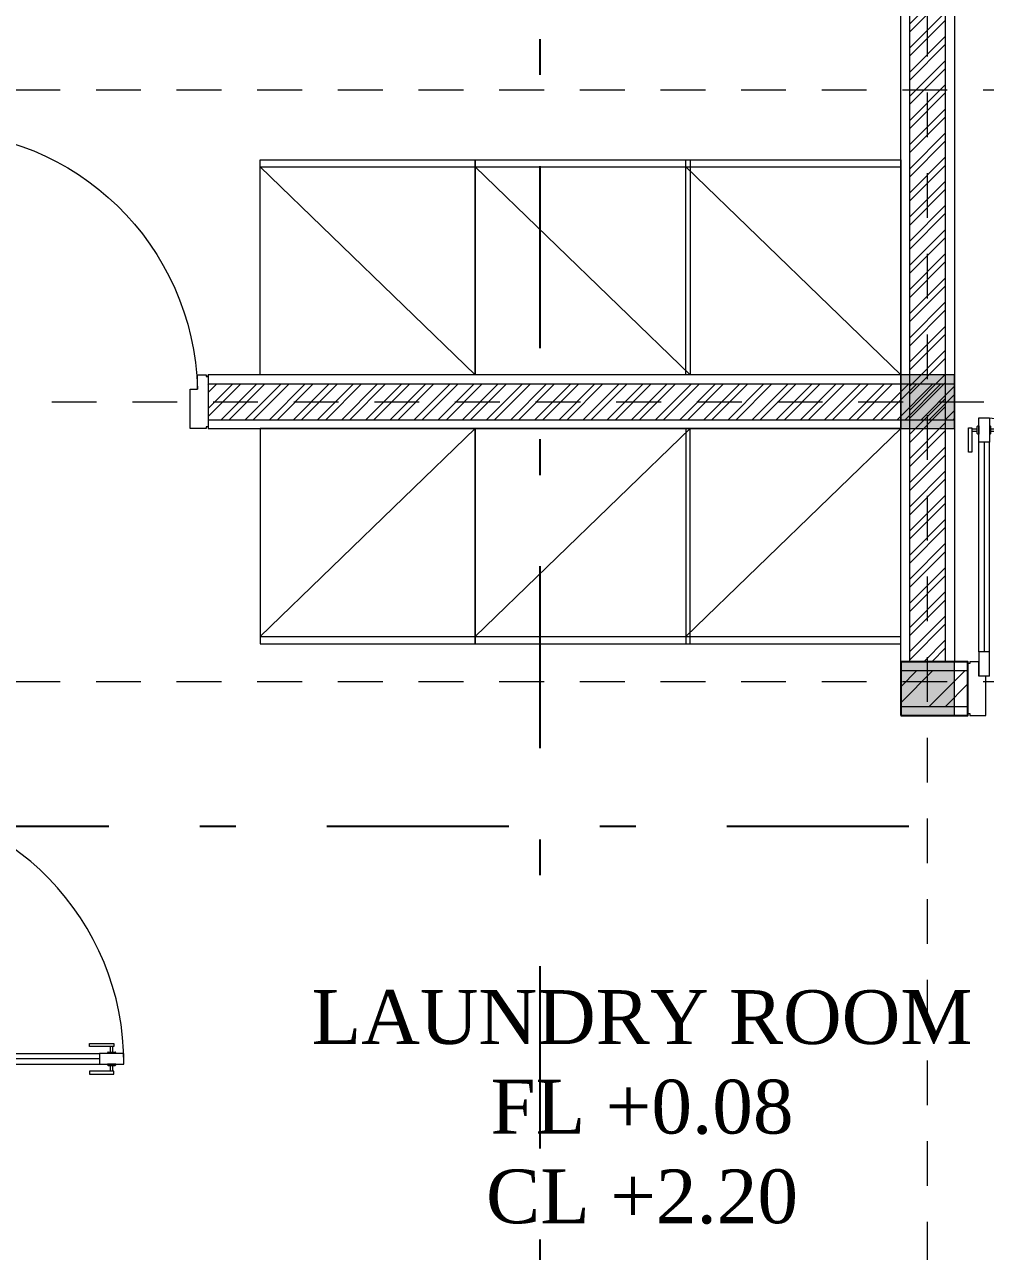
# Model space of a CAD drawing. Header units: millimetres. Extents: x -9564 to 494436, y -140371 to 4257.
# Drawn here: x -13.854 to -11.173, y 120.503 to 123.925 of the extents above; entities that cross this region are included whole.
import ezdxf
from ezdxf.enums import TextEntityAlignment as Align

# ---------------------------------------------------------------- set-up
doc = ezdxf.new("R2010")
doc.units = ezdxf.units.MM
doc.header["$MEASUREMENT"] = 0
for name, pattern in [('DASHDOTX2', [50.8, 25.4, -12.7, 0, -12.7]), ('DASHED2', [0.375, 0.25, -0.125]), ('HIDDEN2', [0.1875, 0.125, -0.0625]), ('SLD-Solid', [0])]:
    doc.linetypes.add(name, pattern=pattern)
for name, color, linetype in [('1', 5, 'Continuous'), ('TEXT', 4, 'Continuous'), ('WALL', 90, 'Continuous')]:
    doc.layers.add(name, color=color, linetype=linetype)
for name, color, linetype, lineweight in [('28-Arsiran', 252, 'Continuous', 5), ('8', 8, 'Continuous', 5), ('AS', 8, 'HIDDEN2', 5), ('DINDING', 1, 'Continuous', 20), ('DOOR OPENING', 4, 'SLD-Solid', 5), ('HATCH', 8, 'Continuous', 13), ('KOL', 5, 'Continuous', 18), ('LEGEND', 1, 'DASHED2', 50), ('XR-KOP A3_MOZART$0$A-TXTKOP', 3, 'Continuous', 5)]:
    doc.layers.add(name, color=color, linetype=linetype, lineweight=lineweight)
doc.styles.add('HAND', font='ROMAND.SHX', dxfattribs={"width": 0.8, "height": 250})
doc.styles.add('style1', font='times.ttf', dxfattribs={"height": 0.15})
doc.styles.add('XR-KOP A3_MOZART$0$ROMAND', font='romand.shx', dxfattribs={"height": 2, "bigfont": 'bigfont.shx'})

# ---------------------------------------------------------------- blocks, each defined once
blk = doc.blocks.new('KOLOM PRAKTIS')
at = {"layer": 'HATCH'}
h = blk.add_hatch(color=256, dxfattribs=at)
h.dxf.hatch_style = 1
h.paths.add_polyline_path([(-75, 75), (-75, -75), (75, -75), (75, 75)])
at = {"layer": 'KOL'}
blk.add_lwpolyline([(-75, -75), (75, -75), (75, 75), (-75, 75)], close=True, dxfattribs=at)
blk = doc.blocks.new('KUSEN PINTU')
at = {"layer": 'DOOR OPENING', "linetype": 'Continuous', "transparency": 33554687}
for p, q in [((-30, 110), (-30, 150)), ((-30, 150), (-5, 150)), ((-5, 150), (-5, 145)), ((-5, 145), (0, 145)), ((0, 145), (0, 5)), ((-50, 110), (-30, 110)), ((-50, 0), (-50, 110)), ((-5, 0), (-50, 0)), ((0, 5), (-5, 5)), ((-5, 5), (-5, 0))]:
    blk.add_line(p, q, dxfattribs=at)
at = {"layer": 'DOOR OPENING', "linetype": 'Continuous', "ltscale": 10, "transparency": 33554687}
for p, q in [((0, 145), (0, 150)), ((0, 5), (0, 0))]:
    blk.add_line(p, q, dxfattribs=at)
blk = doc.blocks.new('A$C3020dce1')
at = {"layer": 'DOOR OPENING', "linetype": 'Continuous', "transparency": 33554687}
for p, q in [((734.5, 79.4), (734.5, 87.8)), ((734.5, 87.8), (802.3, 87.8)), ((802.3, 79.4), (734.5, 79.4)), ((802.3, 87.8), (802.3, 79.4)), ((110, 59.6), (110, 30)), ((110, 59.6), (177.8, 59.6)), ((177.8, 59.6), (177.8, 30)), ((830, 59.6), (762.2, 59.6)), ((762.2, 59.6), (762.2, 30)), ((784.8, 59.6), (784.8, 61.9)), ((807.4, 59.6), (784.8, 59.6)), ((786.5, 63.5), (805.7, 63.5)), ((807.4, 61.9), (807.4, 59.6)), ((830, 30), (830, 59.6)), ((177.8, 30), (110, 30)), ((802.3, 10.3), (734.5, 10.3)), ((734.5, 10.3), (734.5, 1.8)), ((734.5, 1.8), (802.3, 1.8)), ((762.2, 30), (830, 30)), ((807.4, 30), (784.8, 30)), ((784.8, 30), (784.8, 27.8)), ((786.5, 26.1), (805.7, 26.1)), ((802.3, 1.8), (802.3, 10.3)), ((807.4, 27.8), (807.4, 30))]:
    blk.add_line(p, q, dxfattribs=at)
at = {"layer": 'DOOR OPENING', "linetype": 'Continuous', "ltscale": 10, "transparency": 33554687}
for p, q in [((793.1, 63.5), (793.1, 79.4)), ((799.1, 63.5), (799.1, 79.4)), ((177.8, 59.6), (762.2, 59.6)), ((762.2, 44.8), (177.8, 44.8)), ((177.8, 30), (762.2, 30)), ((793.1, 10.3), (793.1, 26.1)), ((799.1, 10.3), (799.1, 26.1))]:
    blk.add_line(p, q, dxfattribs=at)
at = {"layer": 'DOOR OPENING', "transparency": 33554687}
blk.add_line((110, 30), (150, 30), dxfattribs=at)
at = {"layer": 'DOOR OPENING', "color": 8, "ltscale": 2, "transparency": 33554687}
blk.add_arc((92.7, 32.9), 737.3, 359.775, 88.6553, dxfattribs=at)
at = {"layer": 'DOOR OPENING', "linetype": 'Continuous', "transparency": 33554687}
for centre, start, end in [((786.5, 61.9), 90, 180), ((805.7, 61.9), 360, 90), ((786.5, 27.8), 180, 270), ((805.7, 27.8), 270, 0)]:
    blk.add_arc(centre, 1.69, start, end, dxfattribs=at)
at = {"layer": 'DOOR OPENING', "linetype": 'Continuous', "transparency": 33554687, "xscale": -1, "rotation": 270}
blk.add_blockref('KUSEN PINTU', (0, 800), dxfattribs=at)
at = {"layer": 'DOOR OPENING', "linetype": 'Continuous', "transparency": 33554687, "rotation": 270}
blk.add_blockref('KUSEN PINTU', (0, 0), dxfattribs=at)
blk = doc.blocks.new('A$Cc80c1df7')
at = {"layer": '8', "transparency": 33554687}
for p, q in [((0, 600), (600, 600)), ((0, 600), (438.8, 600)), ((0, 600), (600, 600)), ((600, 600), (600, 0)), ((0, 580), (438.8, 580)), ((0, 580), (600, 580)), ((0, 580), (600, 0))]:
    blk.add_line(p, q, dxfattribs=at)
blk.add_lwpolyline([(600, 0), (0, 0), (0, 600), (600, 600)], close=True, dxfattribs=at)
blk = doc.blocks.new('pot')
at = {"layer": '1', "linetype": 'DASHDOTX2', "ltscale": 0.02}
for points in [[(210.3553, 147.3958), (210.7323, 147.3958), (210.7323, 171.6414), (210.3553, 171.6414)], [(200.0932, 164.2958), (200.0932, 163.9187), (225.016, 163.9187), (225.016, 164.2958)]]:
    blk.add_lwpolyline(points, dxfattribs=at)
blk = doc.blocks.new('jj')
blk.add_line((208.8187, 163.2749), (208.8187, 162.4249))
at = {"layer": 'DOOR OPENING', "linetype": 'Continuous', "transparency": 33554687}
for p, q in [((208.7437, 164.8024), (208.7437, 164.0249)), ((208.8127, 164.8024), (208.8127, 164.0299)), ((208.8247, 164.8024), (208.8247, 164.0299)), ((208.8937, 164.8024), (208.8937, 164.0249)), ((208.7437, 162.4474), (208.7437, 163.2249)), ((208.8127, 162.4474), (208.8127, 163.2199)), ((208.8247, 162.4474), (208.8247, 163.2199)), ((208.8937, 162.4474), (208.8937, 163.2249))]:
    blk.add_line(p, q, dxfattribs=at)
for points in [[(208.8937, 164.8224), (208.8937, 164.8224), (208.8937, 164.8474), (208.8887, 164.8474), (208.8887, 164.8524), (208.7487, 164.8524), (208.7487, 164.8474), (208.7437, 164.8474), (208.7437, 164.8024), (208.8937, 164.8024)], [(208.8937, 162.4274), (208.8937, 162.4274), (208.8937, 162.4024), (208.8887, 162.4024), (208.8887, 162.3974), (208.7487, 162.3974), (208.7487, 162.4024), (208.7437, 162.4024), (208.7437, 162.4474), (208.8937, 162.4474)]]:
    blk.add_lwpolyline(points, close=True, dxfattribs=at)
at = {"layer": 'LEGEND', "xscale": 0.001, "yscale": 0.001, "zscale": 0.001}
blk.add_blockref('A$C3020dce1', (208.7437, 163.2249), dxfattribs=at)
blk = doc.blocks.new('as1')
at = {"layer": 'AS'}
for p, q in [((147.8833, 146.6956), (147.8833, 169.1895)), ((137.0131, 165.728), (158.5787, 165.728)), ((136.4396, 164.858), (158.5787, 164.858)), ((137.0131, 164.078), (158.5787, 164.078))]:
    blk.add_line(p, q, dxfattribs=at)
blk = doc.blocks.new('A$C2a879c63')
at = {"layer": '28-Arsiran'}
h = blk.add_hatch(dxfattribs=at)
h.set_pattern_fill('ANSI32', color=256, scale=0.005)
h.set_pattern_definition([(45, (-258.134137, -137.640265), (-0.0336759605, 0.0336759605), []), (45, (-258.111686, -137.640265), (-0.0336759605, 0.0336759605), [])])
h.paths.add_polyline_path([(17.5308, 20.8423), (17.6308, 20.8423), (17.6308, 24.1573), (17.5308, 24.1573)])
h = blk.add_hatch(dxfattribs=at)
h.set_pattern_fill('ANSI32', color=256, scale=0.005)
h.set_pattern_definition([(45, (-265.41706, -137.640266), (-0.0336759605, 0.0336759605), []), (45, (-265.394607, -137.640266), (-0.0336759605, 0.0336759605), [])])
h.paths.add_polyline_path([(17.6558, 21.5173), (17.6558, 21.6173), (15.5733, 21.6173), (15.5733, 21.5173)])
at = {"layer": '8'}
h = blk.add_hatch(dxfattribs=at)
h.set_pattern_fill('ANSI32', color=256, scale=0.01)
h.set_pattern_definition([(45, (-108.00205, -322.72431), (-0.06735192, 0.06735192), []), (45, (-107.95715, -322.72431), (-0.06735192, 0.06735192), [])])
h.paths.add_polyline_path([(17.6933, 20.7173), (17.6933, 20.8173), (17.5058, 20.8173), (17.5058, 20.7173)])
for p, q in [((17.5308, 20.8423), (17.5308, 24.1573)), ((17.6308, 20.8423), (17.6308, 24.1573)), ((15.5733, 21.6173), (16.4008, 21.6173)), ((16.2508, 21.6173), (17.6558, 21.6173)), ((15.5733, 21.5173), (16.4008, 21.5173)), ((16.2508, 21.5173), (17.6558, 21.5173)), ((17.5058, 20.8173), (17.6933, 20.8173)), ((17.5058, 20.7173), (17.6933, 20.7173))]:
    blk.add_line(p, q, dxfattribs=at)
at = {"layer": '8', "transparency": 33554687}
for p, q in [((16.9058, 20.9123), (17.5058, 21.4923)), ((17.5058, 20.8923), (17.5058, 21.4923)), ((16.9058, 20.9123), (17.3445, 20.9123)), ((16.9058, 20.9123), (17.5058, 20.9123)), ((16.9058, 20.8923), (17.5058, 20.8923)), ((16.9058, 20.8923), (17.3445, 20.8923)), ((16.9058, 20.8923), (17.5058, 20.8923))]:
    blk.add_line(p, q, dxfattribs=at)
blk.add_lwpolyline([(17.5058, 21.4923), (16.9058, 21.4923), (16.9058, 20.8923), (17.5058, 20.8923)], close=True, dxfattribs=at)
at = {"layer": 'DINDING'}
for points in [[(17.5058, 20.8423), (17.5058, 24.1573), (17.6558, 24.1573), (17.6558, 20.8423)], [(15.5733, 21.4923), (17.5058, 21.4923), (17.5058, 21.6423), (15.5733, 21.6423)]]:
    blk.add_lwpolyline(points, close=True, dxfattribs=at)
at = {"layer": 'WALL'}
blk.add_lwpolyline([(17.5058, 20.6923), (17.6933, 20.6923), (17.6933, 20.8423), (17.5058, 20.8423)], close=True, dxfattribs=at)
for name, p in [('pot', (-194.2329, -143.5351)), ('as1', (-130.3025, -143.2907)), ('jj', (-194.2354, -143.5351))]:
    blk.add_blockref(name, p)
at = {"layer": 'LEGEND', "xscale": -0.001, "yscale": 0.001, "zscale": 0.001}
for name, p, rotation in [('A$C3020dce1', (14.7733, 21.4923), 270), ('A$Cc80c1df7', (15.7183, 21.4923), 180), ('A$Cc80c1df7', (16.3183, 21.4923), 180), ('A$C3020dce1', (17.6933, 20.6923), 270)]:
    blk.add_blockref(name, p, dxfattribs=dict(at, rotation=rotation))
at = {"layer": 'LEGEND', "xscale": 0.001, "yscale": 0.001, "zscale": 0.001}
for p in [(15.7183, 21.6423), (16.3183, 21.6423), (16.9058, 21.6423)]:
    blk.add_blockref('A$Cc80c1df7', p, dxfattribs=at)
at = {"layer": 'WALL', "transparency": 33554687, "xscale": 0.001, "yscale": 0.001, "zscale": 0.001}
for p in [(17.5808, 21.5673), (17.5808, 20.7673)]:
    blk.add_blockref('KOLOM PRAKTIS', p, dxfattribs=at)
at = {"color": 4, "style": 'HAND'}
for tag, height, rotation, p in [('DRY.WASHER', 0.054, 0, (11.9366, 24.9122)), ('PATIO', 0.135, 0, (20.9666, 21.5696)), ('GENSET', 0.135, 0, (18.2157, 17.1045)), ('PLANTERBOX', 0.135, 90, (22.169, 13.2959)), ('PLANTERBOX', 0.135, 0, (18.5224, 11.5633)), ('PATIO', 0.135, 0, (400.0395, 10.821)), ('CARPORT', 0.135, 0, (12.157, 9.7744)), ('CARPORT', 0.135, 0, (20.6202, 9.7744))]:
    blk.add_attdef(tag, text='', height=height, rotation=rotation, dxfattribs=at).set_placement(p, align=Align.MIDDLE)
at = {"layer": 'TEXT', "insert": (16.784, 19.5994), "char_height": 0.15, "width": 3.201421, "attachment_point": 5, "style": 'style1'}
blk.add_mtext('\\A1;LAUNDRY ROOM\\PFL +0.08\\PCL +2.20', dxfattribs=at)
at = {"layer": 'XR-KOP A3_MOZART$0$A-TXTKOP', "style": 'XR-KOP A3_MOZART$0$ROMAND'}
for tag, p in [('1:200', (37.0468, 3.1879)), ('1:100', (79.0468, 3.1879)), ('1:100', (121.0468, 3.1879)), ('1:100', (163.0468, 3.1879)), ('1:100', (205.0468, 3.1879)), ('1:100', (247.0468, 3.1879)), ('1:100', (289.0468, 3.1879)), ('1:100', (331.0468, 3.1879)), ('1:100', (373.0468, 3.1879)), ('1:100', (415.0468, 3.1879)), ('1:100', (457.0468, 3.1879)), ('1:100', (499.0468, 3.1879))]:
    blk.add_attdef(tag, text='', height=0.1296, dxfattribs=at).set_placement(p, align=Align.MIDDLE)

msp = doc.modelspace()

# ---------------------------------------------------------------- block references
msp.add_blockref('A$C2a879c63', (-28.9148, 101.3058))

doc.saveas('drawing.dxf')
